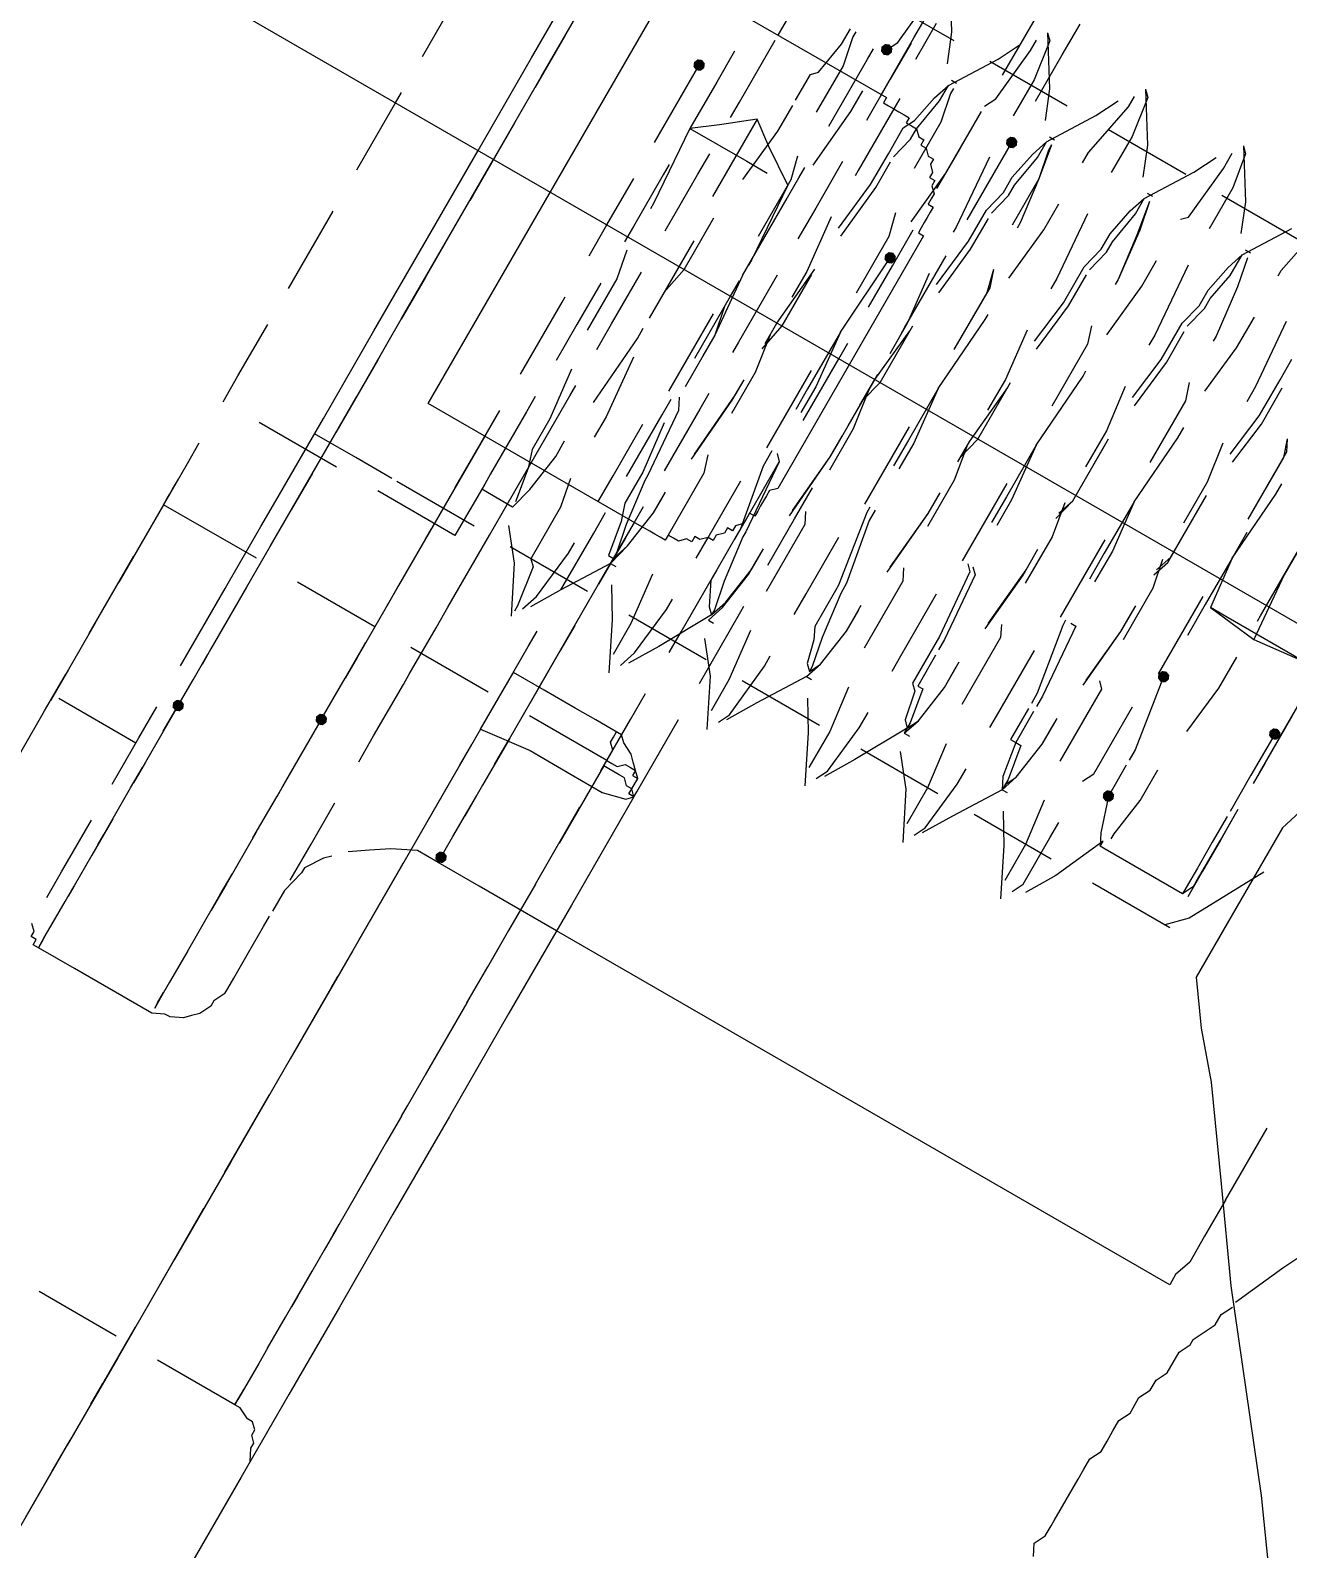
# Model space of a CAD drawing. Header units: millimetres. Extents: x 89051 to 218395, y -330386 to -125649.
# Drawn here: x 90712.77 to 90738.34, y -128657.71 to -128626.83 of the extents above; entities that cross this region are included whole.
import ezdxf

# ---------------------------------------------------------------- set-up
doc = ezdxf.new("R2010")
doc.units = ezdxf.units.MM
doc.header["$LTSCALE"] = 13
for name, pattern in [('1 实线', [0]), ('ACAD_ISO03W100', [1.18, 0.47, -0.71]), ('ACAD_ISO04W100', [30, 24, -3, 0, -3]), ('CENTER', [50.8, 31.75, -6.35, 6.35, -6.35])]:
    doc.linetypes.add(name, pattern=pattern)
doc.layers.get('0').update_dxf_attribs({"color": 1, "linetype": 'CENTER'})
doc.layers.add('C00-00-00', color=7, linetype='Continuous')
doc.layers.add('粗实线', color=4, linetype='Continuous')
doc.layers.add('C00-00-FF', color=5, linetype='Continuous', true_color=0x0000ff)
doc.layers.add('标注、文本', color=3, linetype='Continuous', lineweight=25)
doc.styles.get("Standard").update_dxf_attribs({"font": 'gbenor.shx', "bigfont": 'gbcbig.shx'})
doc.dimstyles.new('1-15', dxfattribs={"dimscale": 20, "dimtxt": 3.5, "dimasz": 2, "dimexe": 1.5, "dimexo": 0.5, "dimgap": 0.5, "dimtad": 1, "dimtoh": 1, "dimdec": 1, "dimdsep": 46, "dimtxsty": 'Standard', "dimcen": 2.5, "dimclrd": 3, "dimclre": 3, "dimclrt": 3, "dimadec": 0, "dimazin": 2, "dimtfac": 1, "dimtdec": 1, "dimtmove": 0, "dimatfit": 2, "dimfxl": 1, "dimarcsym": 0})

# ---------------------------------------------------------------- blocks, each defined once
blk = doc.blocks.new('225635')
at = {"layer": 'C00-00-00'}
h = blk.add_hatch(color=256, dxfattribs=at)
h.dxf.hatch_style = 2
h.paths.add_polyline_path([(72480.039, -125605.137), (72479.954, -125605.173), (72479.918, -125605.258), (72479.954, -125605.344), (72480.039, -125605.379), (72480.125, -125605.344), (72480.16, -125605.258), (72480.125, -125605.173)])
h = blk.add_hatch(color=256, dxfattribs=at)
h.dxf.hatch_style = 2
h.paths.add_polyline_path([(72483.186, -125605.5), (72483.1, -125605.536), (72483.065, -125605.621), (72483.1, -125605.707), (72483.186, -125605.742), (72483.271, -125605.707), (72483.307, -125605.621), (72483.271, -125605.536)])
h = blk.add_hatch(color=256, dxfattribs=at)
h.dxf.hatch_style = 2
h.paths.add_polyline_path([(72476.893, -125607.315), (72476.808, -125607.351), (72476.772, -125607.436), (72476.808, -125607.522), (72476.893, -125607.557), (72476.979, -125607.522), (72477.014, -125607.436), (72476.979, -125607.351)])
h = blk.add_hatch(color=256, dxfattribs=at)
h.dxf.hatch_style = 2
h.paths.add_polyline_path([(72482.218, -125608.767), (72482.132, -125608.803), (72482.097, -125608.888), (72482.132, -125608.974), (72482.218, -125609.009), (72482.303, -125608.974), (72482.338, -125608.888), (72482.303, -125608.803)])
h = blk.add_hatch(color=256, dxfattribs=at)
h.dxf.hatch_style = 2
h.paths.add_polyline_path([(72493.834, -125613.245), (72493.749, -125613.28), (72493.713, -125613.366), (72493.749, -125613.451), (72493.834, -125613.487), (72493.92, -125613.451), (72493.955, -125613.366), (72493.92, -125613.28)])
h = blk.add_hatch(color=256, dxfattribs=at)
h.dxf.hatch_style = 2
h.paths.add_polyline_path([(72491.293, -125613.366), (72491.208, -125613.401), (72491.172, -125613.487), (72491.208, -125613.572), (72491.293, -125613.608), (72491.379, -125613.572), (72491.414, -125613.487), (72491.379, -125613.401)])
h = blk.add_hatch(color=256, dxfattribs=at)
h.dxf.hatch_style = 2
h.paths.add_polyline_path([(72491.535, -125616.028), (72491.45, -125616.063), (72491.414, -125616.149), (72491.45, -125616.234), (72491.535, -125616.27), (72491.621, -125616.234), (72491.656, -125616.149), (72491.621, -125616.063)])
h = blk.add_hatch(color=256, dxfattribs=at)
h.dxf.hatch_style = 2
h.paths.add_polyline_path([(72476.893, -125622.683), (72476.808, -125622.719), (72476.772, -125622.804), (72476.808, -125622.89), (72476.893, -125622.925), (72476.979, -125622.89), (72477.014, -125622.804), (72476.979, -125622.719)])
h = blk.add_hatch(color=256, dxfattribs=at)
h.dxf.hatch_style = 2
h.paths.add_polyline_path([(72474.231, -125623.893), (72474.146, -125623.929), (72474.11, -125624.014), (72474.146, -125624.1), (72474.231, -125624.135), (72474.316, -125624.1), (72474.352, -125624.014), (72474.316, -125623.929)])
h = blk.add_hatch(color=256, dxfattribs=at)
h.dxf.hatch_style = 2
h.paths.add_polyline_path([(72480.402, -125623.893), (72480.317, -125623.929), (72480.281, -125624.014), (72480.317, -125624.1), (72480.402, -125624.135), (72480.488, -125624.1), (72480.523, -125624.014), (72480.488, -125623.929)])
at = {"layer": 'C00-00-00', "lineweight": 15}
for points in [[(72473.868, -125620.021), (72473.868, -125619.416), (72473.868, -125617.48), (72473.868, -125615.423), (72473.868, -125613.245), (72473.868, -125611.188), (72473.868, -125609.009), (72473.868, -125606.952), (72473.868, -125604.895), (72473.868, -125602.838), (72473.868, -125602.233)], [(72474.231, -125611.188), (72474.231, -125609.251), (72474.231, -125607.315), (72474.231, -125605.5), (72474.231, -125603.685), (72474.231, -125602.233)], [(72477.982, -125606.105), (72477.982, -125604.411), (72477.982, -125602.717), (72477.982, -125602.233)], [(72480.402, -125606.105), (72480.402, -125604.774), (72480.402, -125603.443), (72480.402, -125602.233)], [(72482.339, -125604.532), (72482.339, -125602.717)], [(72483.186, -125603.564), (72483.186, -125602.838)], [(72480.402, -125603.322), (72481.007, -125604.29)], [(72482.702, -125603.322), (72482.823, -125603.443)], [(72482.702, -125603.322), (72483.307, -125604.29)], [(72485.001, -125603.322), (72485.122, -125603.443)], [(72485.001, -125603.322), (72485.606, -125604.29)], [(72487.3, -125603.322), (72487.421, -125603.443)], [(72487.3, -125603.322), (72487.905, -125604.29)], [(72482.581, -125603.806), (72482.581, -125603.564)], [(72482.823, -125603.443), (72482.944, -125604.29)], [(72483.186, -125604.653), (72483.186, -125603.564)], [(72484.88, -125603.806), (72484.88, -125603.564)], [(72485.122, -125603.443), (72485.243, -125604.29)], [(72487.179, -125603.927), (72487.179, -125603.564)], [(72487.421, -125603.443), (72487.542, -125604.169)], [(72480.16, -125605.016), (72480.281, -125603.806)], [(72482.097, -125604.29), (72482.339, -125603.806)], [(72482.46, -125605.016), (72482.581, -125603.806)], [(72484.396, -125604.29), (72484.638, -125603.806)], [(72484.638, -125605.016), (72484.88, -125603.806)], [(72486.695, -125604.29), (72486.937, -125603.806)], [(72487.058, -125605.137), (72487.179, -125603.927)], [(72489.236, -125605.137), (72489.478, -125603.927)], [(72480.644, -125604.29), (72480.644, -125605.137)], [(72481.007, -125604.29), (72481.249, -125604.895)], [(72481.491, -125605.258), (72482.097, -125604.29)], [(72482.944, -125604.29), (72482.944, -125605.137)], [(72483.307, -125604.29), (72483.549, -125604.895)], [(72483.791, -125605.258), (72484.396, -125604.29)], [(72485.243, -125604.29), (72485.243, -125605.137)], [(72485.606, -125604.29), (72485.848, -125604.895)], [(72486.09, -125605.258), (72486.695, -125604.29)], [(72487.542, -125604.169), (72487.542, -125605.137)], [(72487.905, -125604.29), (72488.147, -125604.895)], [(72488.389, -125605.258), (72488.994, -125604.29)], [(72479.313, -125604.411), (72481.128, -125604.411)], [(72481.975, -125604.411), (72483.791, -125604.411)], [(72484.759, -125604.411), (72486.574, -125604.411)], [(72487.421, -125604.411), (72489.236, -125604.411)], [(72480.402, -125604.895), (72480.402, -125605.742)], [(72480.039, -125605.258), (72480.16, -125605.016)], [(72481.491, -125605.137), (72481.612, -125605.137)], [(72482.339, -125605.258), (72482.46, -125605.016)], [(72483.791, -125605.137), (72483.912, -125605.137)], [(72484.638, -125605.258), (72484.638, -125605.016)], [(72486.09, -125605.137), (72486.211, -125605.137)], [(72486.937, -125605.258), (72487.058, -125605.137)], [(72488.389, -125605.137), (72488.51, -125605.137)], [(72489.236, -125605.258), (72489.236, -125605.137)], [(72479.192, -125605.621), (72479.192, -125605.258)], [(72479.313, -125605.258), (72479.313, -125605.379)], [(72479.313, -125605.379), (72479.434, -125605.984)], [(72479.797, -125605.621), (72479.797, -125605.379)], [(72481.37, -125605.621), (72481.491, -125605.258)], [(72481.491, -125605.621), (72481.491, -125605.258)], [(72481.612, -125605.258), (72481.612, -125605.379)], [(72481.612, -125605.258), (72481.612, -125605.379)], [(72481.612, -125605.379), (72481.733, -125605.984)], [(72481.612, -125605.379), (72481.733, -125605.984)], [(72482.339, -125606.831), (72482.339, -125605.379)], [(72483.67, -125605.621), (72483.791, -125605.258)], [(72483.791, -125605.621), (72483.791, -125605.258)], [(72483.912, -125605.258), (72484.033, -125605.984)], [(72483.912, -125605.258), (72483.912, -125605.379)], [(72483.912, -125605.379), (72484.033, -125605.984)], [(72485.969, -125605.621), (72486.09, -125605.258)], [(72486.09, -125605.621), (72486.09, -125605.258)], [(72486.211, -125605.258), (72486.332, -125605.863)], [(72486.211, -125605.258), (72486.332, -125605.984)], [(72488.268, -125605.621), (72488.389, -125605.258)], [(72488.389, -125605.742), (72488.389, -125605.258)], [(72488.51, -125605.258), (72488.631, -125605.863)], [(72488.51, -125605.258), (72488.631, -125605.863)], [(72479.071, -125606.347), (72479.192, -125605.621)], [(72479.797, -125607.194), (72479.797, -125605.621)], [(72480.402, -125605.742), (72480.402, -125606.71)], [(72481.249, -125606.226), (72481.37, -125605.621)], [(72481.37, -125606.347), (72481.491, -125605.621)], [(72483.186, -125607.436), (72483.186, -125605.621)], [(72483.549, -125606.226), (72483.67, -125605.621)], [(72483.67, -125606.347), (72483.791, -125605.621)], [(72485.848, -125606.226), (72485.969, -125605.621)], [(72485.969, -125606.347), (72486.09, -125605.621)], [(72488.147, -125606.226), (72488.268, -125605.621)], [(72488.268, -125606.347), (72488.389, -125605.742)], [(72475.562, -125606.105), (72480.523, -125606.105)], [(72475.562, -125616.149), (72475.562, -125606.105)], [(72479.434, -125605.984), (72479.434, -125607.073)], [(72480.523, -125606.105), (72480.523, -125606.226), (72480.644, -125606.226), (72480.765, -125606.226), (72480.886, -125606.226), (72481.007, -125606.226), (72481.128, -125606.226), (72481.128, -125606.347), (72481.249, -125606.347), (72481.37, -125606.347), (72481.491, -125606.468), (72481.612, -125606.468), (72481.612, -125606.589), (72481.733, -125606.589), (72481.854, -125606.71), (72481.975, -125606.71), (72481.975, -125606.831), (72482.097, -125606.952), (72482.097, -125607.073), (72482.218, -125607.073), (72482.218, -125607.194), (72482.339, -125607.315), (72482.339, -125607.436), (72482.339, -125607.557), (72482.46, -125607.557), (72482.46, -125607.678), (72482.46, -125607.799), (72482.46, -125607.92), (72482.46, -125608.041), (72482.46, -125608.162), (72482.581, -125608.162)], [(72480.765, -125605.984), (72480.765, -125607.678)], [(72481.733, -125605.984), (72481.733, -125607.073)], [(72481.733, -125605.984), (72481.733, -125607.073)], [(72482.944, -125606.105), (72483.065, -125607.678)], [(72484.033, -125605.984), (72484.154, -125606.952)], [(72484.033, -125605.984), (72484.033, -125607.073)], [(72485.243, -125606.105), (72485.364, -125607.557)], [(72486.332, -125605.863), (72486.453, -125606.952)], [(72486.332, -125605.984), (72486.453, -125606.952)], [(72487.542, -125605.984), (72487.663, -125607.557)], [(72488.631, -125605.863), (72488.752, -125606.952)], [(72488.631, -125605.863), (72488.752, -125606.952)], [(72489.841, -125605.984), (72489.962, -125607.436)], [(72477.982, -125607.678), (72477.982, -125606.226)], [(72478.95, -125606.468), (72479.071, -125606.347)], [(72480.039, -125606.71), (72480.039, -125606.226)], [(72481.128, -125606.468), (72481.249, -125606.226)], [(72481.37, -125606.589), (72481.37, -125606.347)], [(72482.339, -125606.831), (72482.339, -125606.226)], [(72483.549, -125606.589), (72483.549, -125606.226)], [(72483.67, -125606.589), (72483.67, -125606.347)], [(72484.638, -125606.831), (72484.638, -125606.226)], [(72485.848, -125606.589), (72485.848, -125606.226)], [(72485.969, -125606.589), (72485.969, -125606.347)], [(72486.937, -125606.831), (72486.937, -125606.226)], [(72488.147, -125606.589), (72488.147, -125606.226)], [(72488.268, -125606.589), (72488.268, -125606.347)], [(72489.236, -125606.952), (72489.236, -125606.226)], [(72478.95, -125607.073), (72478.95, -125606.468)], [(72479.918, -125608.041), (72480.039, -125606.71)], [(72481.128, -125607.073), (72481.128, -125606.468)], [(72481.249, -125607.073), (72481.37, -125606.589)], [(72483.428, -125607.073), (72483.549, -125606.589)], [(72483.549, -125607.073), (72483.67, -125606.589)], [(72485.727, -125607.073), (72485.848, -125606.589)], [(72485.848, -125607.073), (72485.969, -125606.589)], [(72488.026, -125607.073), (72488.147, -125606.589)], [(72488.147, -125607.073), (72488.268, -125606.589)], [(72490.325, -125607.073), (72490.325, -125606.589)], [(72477.377, -125606.831), (72477.377, -125607.557)], [(72481.128, -125607.799), (72481.128, -125607.073)], [(72482.218, -125608.041), (72482.339, -125606.831)], [(72482.339, -125607.194), (72482.339, -125606.831)], [(72483.428, -125607.799), (72483.428, -125607.073)], [(72484.154, -125606.952), (72484.154, -125607.073)], [(72484.517, -125608.041), (72484.638, -125606.831)], [(72485.727, -125607.92), (72485.727, -125607.073)], [(72486.453, -125606.952), (72486.453, -125607.073)], [(72486.453, -125606.952), (72486.453, -125607.073)], [(72486.816, -125608.041), (72486.937, -125606.831)], [(72488.026, -125607.92), (72488.026, -125607.073)], [(72488.752, -125606.952), (72488.752, -125607.073)], [(72488.752, -125606.952), (72488.752, -125607.073)], [(72489.115, -125608.041), (72489.236, -125606.952)], [(72490.325, -125607.92), (72490.325, -125607.073)], [(72478.95, -125607.799), (72478.95, -125607.194)], [(72481.249, -125607.799), (72481.249, -125607.194)], [(72483.549, -125607.92), (72483.549, -125607.194)], [(72485.848, -125607.92), (72485.848, -125607.194)], [(72488.147, -125607.92), (72488.147, -125607.194)], [(72490.446, -125608.041), (72490.446, -125607.194)], [(72474.231, -125607.678), (72474.231, -125608.283)], [(72476.893, -125609.251), (72476.893, -125607.436)], [(72477.377, -125607.557), (72477.377, -125608.646)], [(72477.982, -125608.041), (72477.982, -125607.678)], [(72480.402, -125607.678), (72480.402, -125608.767)], [(72480.765, -125607.678), (72480.765, -125607.799)], [(72483.065, -125607.678), (72483.065, -125607.799)], [(72485.364, -125607.557), (72485.364, -125607.799)], [(72487.663, -125607.557), (72487.663, -125607.799)], [(72489.962, -125607.436), (72489.962, -125607.799)], [(72494.923, -125607.436), (72495.165, -125608.283), (72495.528, -125609.251), (72495.891, -125610.219), (72496.133, -125610.703), (72496.254, -125610.945), (72496.254, -125611.188), (72496.254, -125611.43), (72495.891, -125612.156), (72495.528, -125613.003), (72494.923, -125614.939)], [(72478.466, -125607.799), (72477.861, -125608.283)], [(72478.466, -125607.799), (72478.466, -125609.614)], [(72478.95, -125608.162), (72478.466, -125607.799)], [(72478.829, -125609.009), (72478.95, -125607.799)], [(72481.007, -125608.888), (72481.128, -125607.799)], [(72481.128, -125609.009), (72481.249, -125607.799)], [(72483.307, -125608.888), (72483.428, -125607.799)], [(72483.428, -125609.009), (72483.549, -125607.92)], [(72485.606, -125608.888), (72485.727, -125607.92)], [(72485.727, -125609.009), (72485.848, -125607.92)], [(72487.905, -125608.888), (72488.026, -125607.92)], [(72488.026, -125609.009), (72488.147, -125607.92)], [(72490.204, -125608.888), (72490.325, -125607.92)], [(72474.231, -125608.283), (72474.231, -125609.493)], [(72477.861, -125608.283), (72477.377, -125608.646)], [(72479.676, -125608.646), (72478.95, -125608.162)], [(72479.555, -125608.041), (72479.676, -125608.525)], [(72479.797, -125608.404), (72479.797, -125608.162)], [(72481.854, -125608.041), (72481.975, -125608.525)], [(72481.854, -125608.041), (72481.975, -125608.525)], [(72482.339, -125609.009), (72482.339, -125608.162)], [(72482.581, -125608.162), (72482.581, -125614.092)], [(72483.186, -125609.977), (72483.186, -125608.283)], [(72484.154, -125608.041), (72484.275, -125608.404)], [(72484.154, -125608.041), (72484.275, -125608.525)], [(72486.453, -125608.041), (72486.574, -125608.404)], [(72486.453, -125608.041), (72486.574, -125608.404)], [(72488.752, -125608.041), (72488.873, -125608.404)], [(72488.752, -125608.041), (72488.873, -125608.404)], [(72490.325, -125609.009), (72490.446, -125608.041)], [(72491.051, -125608.041), (72491.172, -125608.283)], [(72491.051, -125608.041), (72491.172, -125608.404)], [(72491.172, -125608.283), (72491.172, -125609.856)], [(72479.676, -125608.525), (72479.676, -125609.856)], [(72479.797, -125609.977), (72479.797, -125608.404)], [(72481.975, -125608.525), (72481.975, -125609.856)], [(72481.975, -125608.525), (72481.975, -125609.856)], [(72484.275, -125608.404), (72484.275, -125609.856)], [(72484.275, -125608.525), (72484.275, -125609.856)], [(72486.574, -125608.404), (72486.574, -125609.856)], [(72486.574, -125608.404), (72486.574, -125609.856)], [(72488.873, -125608.404), (72488.873, -125609.856)], [(72488.873, -125608.404), (72488.873, -125609.856)], [(72491.172, -125608.404), (72491.172, -125609.856)], [(72477.377, -125608.646), (72477.498, -125610.34)], [(72477.377, -125608.646), (72478.708, -125608.646)], [(72477.982, -125609.372), (72477.982, -125608.888)], [(72478.708, -125608.646), (72479.192, -125608.646)], [(72479.676, -125608.646), (72479.797, -125610.34)], [(72479.797, -125610.703), (72479.797, -125608.888)], [(72480.402, -125608.767), (72480.402, -125609.493)], [(72480.765, -125608.767), (72480.886, -125609.977)], [(72482.097, -125610.703), (72482.218, -125608.888)], [(72483.065, -125608.767), (72483.186, -125609.856)], [(72484.517, -125609.009), (72484.517, -125608.888)], [(72485.364, -125608.767), (72485.485, -125609.856)], [(72486.816, -125609.009), (72486.816, -125608.888)], [(72487.663, -125608.767), (72487.784, -125609.735)], [(72489.115, -125609.13), (72489.115, -125608.888)], [(72489.962, -125608.767), (72490.083, -125609.614)], [(72491.414, -125609.13), (72491.414, -125608.888)], [(72471.932, -125610.098), (72471.932, -125609.009)], [(72482.339, -125609.977), (72482.339, -125609.009)], [(72484.396, -125610.703), (72484.517, -125609.009)], [(72486.695, -125610.703), (72486.816, -125609.009)], [(72488.994, -125610.703), (72489.115, -125609.13)], [(72491.293, -125610.703), (72491.414, -125609.13)], [(72477.377, -125609.493), (72477.377, -125609.735)], [(72477.982, -125610.703), (72477.982, -125609.372)], [(72477.377, -125609.735), (72477.377, -125610.945)], [(72480.886, -125611.188), (72481.007, -125609.856)], [(72483.186, -125609.856), (72483.186, -125610.582)], [(72483.307, -125611.188), (72483.307, -125609.856)], [(72485.485, -125609.856), (72485.485, -125610.582)], [(72485.606, -125611.188), (72485.606, -125609.856)], [(72487.784, -125609.735), (72487.784, -125610.582)], [(72487.905, -125611.309), (72487.905, -125609.856)], [(72490.083, -125609.614), (72490.083, -125610.582)], [(72490.204, -125611.309), (72490.204, -125609.856)], [(72492.382, -125609.614), (72492.382, -125610.461)], [(72492.382, -125611.43), (72492.382, -125609.735)], [(72476.893, -125611.188), (72476.893, -125610.098)], [(72478.708, -125611.188), (72478.708, -125609.977)], [(72480.886, -125609.977), (72480.886, -125610.582)], [(72481.007, -125611.188), (72481.007, -125609.977)], [(72483.186, -125611.188), (72483.307, -125609.977)], [(72483.186, -125610.098), (72483.186, -125609.977)], [(72485.485, -125611.309), (72485.606, -125609.977)], [(72487.905, -125611.309), (72487.905, -125609.977)], [(72490.204, -125611.43), (72490.204, -125609.977)], [(72491.293, -125610.098), (72491.293, -125610.703)], [(72474.231, -125610.34), (72474.231, -125612.035)], [(72477.498, -125610.34), (72477.498, -125610.461)], [(72479.797, -125610.34), (72479.797, -125610.461)], [(72480.402, -125610.34), (72480.402, -125611.914)], [(72492.382, -125610.461), (72492.503, -125611.914)], [(72478.587, -125610.582), (72478.587, -125612.398)], [(72479.797, -125610.703), (72479.918, -125612.035)], [(72482.097, -125610.703), (72482.218, -125611.914)], [(72482.097, -125610.703), (72482.097, -125612.035)], [(72484.396, -125610.703), (72484.517, -125611.914)], [(72484.396, -125610.703), (72484.396, -125611.914)], [(72486.695, -125610.703), (72486.816, -125611.914)], [(72486.695, -125610.703), (72486.695, -125611.914)], [(72488.994, -125610.703), (72489.115, -125611.793)], [(72488.994, -125610.703), (72488.994, -125611.914)], [(72491.293, -125610.703), (72491.414, -125611.793)], [(72491.293, -125610.703), (72491.293, -125611.793)], [(72471.932, -125611.188), (72471.932, -125610.945)], [(72477.377, -125610.945), (72477.377, -125611.309)], [(72479.797, -125611.188), (72479.797, -125610.824)], [(72482.339, -125611.188), (72482.339, -125610.824)], [(72483.186, -125612.277), (72483.186, -125611.066)], [(72471.932, -125612.761), (72471.932, -125611.188)], [(72474.231, -125620.021), (72474.231, -125618.569), (72474.231, -125616.754), (72474.231, -125614.939), (72474.231, -125613.003), (72474.231, -125611.188)], [(72476.893, -125611.914), (72476.893, -125611.188)], [(72478.587, -125611.793), (72478.708, -125611.188)], [(72479.797, -125612.64), (72479.797, -125611.188)], [(72480.886, -125611.793), (72481.007, -125611.188)], [(72480.886, -125611.672), (72480.886, -125611.188)], [(72482.339, -125612.64), (72482.339, -125611.188)], [(72483.186, -125611.793), (72483.186, -125611.188)], [(72483.186, -125611.672), (72483.307, -125611.188)], [(72485.485, -125611.672), (72485.606, -125611.188)], [(72485.485, -125611.793), (72485.485, -125611.309)], [(72487.784, -125611.793), (72487.905, -125611.309)], [(72487.784, -125611.672), (72487.905, -125611.309)], [(72490.083, -125611.672), (72490.204, -125611.309)], [(72477.498, -125611.43), (72477.619, -125612.035)], [(72477.982, -125612.882), (72477.982, -125611.672)], [(72479.676, -125613.487), (72479.676, -125611.672)], [(72479.797, -125611.43), (72479.918, -125612.035)], [(72480.886, -125611.43), (72481.007, -125612.277)], [(72481.975, -125613.487), (72481.975, -125611.672)], [(72483.186, -125611.43), (72483.307, -125612.277)], [(72484.275, -125613.487), (72484.275, -125611.672)], [(72485.485, -125611.43), (72485.606, -125612.156)], [(72486.574, -125613.487), (72486.574, -125611.672)], [(72487.784, -125611.43), (72487.905, -125612.156)], [(72488.873, -125613.487), (72488.873, -125611.672)], [(72490.083, -125611.793), (72490.204, -125611.43)], [(72490.083, -125611.43), (72490.204, -125612.035)], [(72491.172, -125613.487), (72491.172, -125611.672)], [(72492.382, -125611.551), (72492.382, -125611.43)], [(72480.402, -125611.914), (72480.402, -125612.156)], [(72482.218, -125611.914), (72482.218, -125612.519)], [(72484.396, -125611.914), (72484.396, -125612.519)], [(72484.517, -125611.914), (72484.517, -125612.519)], [(72486.695, -125611.914), (72486.695, -125612.519)], [(72486.816, -125611.914), (72486.816, -125612.519)], [(72488.994, -125611.914), (72488.994, -125612.519)], [(72489.115, -125611.793), (72489.115, -125612.519)], [(72491.293, -125611.793), (72491.293, -125612.519)], [(72491.414, -125611.793), (72492.503, -125611.914)], [(72491.777, -125611.793), (72491.414, -125611.793)], [(72493.592, -125611.793), (72491.777, -125611.793)], [(72492.503, -125611.914), (72493.592, -125611.793)], [(72474.231, -125612.035), (72474.231, -125612.156)], [(72477.377, -125612.277), (72477.377, -125613.245)], [(72477.619, -125612.035), (72477.619, -125613.245)], [(72479.918, -125612.035), (72479.918, -125612.519)], [(72479.918, -125612.035), (72479.918, -125613.245)], [(72481.007, -125612.277), (72481.007, -125613.245)], [(72482.097, -125612.035), (72482.097, -125612.519)], [(72483.186, -125612.882), (72483.186, -125612.277)], [(72483.307, -125612.277), (72483.307, -125613.245)], [(72485.606, -125612.156), (72485.606, -125613.245)], [(72487.905, -125612.156), (72487.905, -125613.245)], [(72490.204, -125612.035), (72490.204, -125613.245)], [(72478.587, -125612.882), (72478.587, -125612.64)], [(72480.886, -125612.882), (72480.886, -125612.519)], [(72480.886, -125613.003), (72480.886, -125612.64)], [(72483.186, -125613.003), (72483.186, -125612.519)], [(72483.186, -125613.003), (72483.186, -125612.64)], [(72485.485, -125613.003), (72485.485, -125612.519)], [(72485.485, -125613.003), (72485.485, -125612.64)], [(72487.784, -125613.003), (72487.784, -125612.519)], [(72487.784, -125613.124), (72487.784, -125612.64)], [(72490.083, -125613.124), (72490.083, -125612.519)], [(72490.083, -125613.124), (72490.083, -125612.64)], [(72492.382, -125613.124), (72492.382, -125612.398)], [(72493.955, -125613.366), (72493.955, -125612.398)], [(72476.893, -125613.003), (72476.893, -125612.882)], [(72477.982, -125613.487), (72477.982, -125612.882)], [(72478.466, -125614.455), (72478.587, -125612.882)], [(72480.765, -125614.334), (72480.886, -125612.882)], [(72493.955, -125612.882), (72493.955, -125613.971)], [(72474.231, -125613.124), (72474.231, -125613.971)], [(72476.893, -125614.697), (72476.893, -125613.003)], [(72477.377, -125613.245), (72477.377, -125614.092)], [(72478.708, -125613.245), (72478.829, -125614.576)], [(72480.402, -125613.124), (72480.402, -125613.487)], [(72480.765, -125614.455), (72480.886, -125613.003)], [(72483.065, -125614.455), (72483.186, -125613.003)], [(72483.065, -125614.334), (72483.186, -125613.003)], [(72485.364, -125614.455), (72485.485, -125613.003)], [(72485.364, -125614.334), (72485.485, -125613.003)], [(72487.663, -125614.334), (72487.784, -125613.003)], [(72487.663, -125614.455), (72487.784, -125613.124)], [(72489.962, -125614.455), (72490.083, -125613.124)], [(72489.962, -125614.334), (72490.083, -125613.124)], [(72492.261, -125614.213), (72492.382, -125613.124)], [(72479.918, -125613.487), (72480.039, -125613.729)], [(72480.402, -125613.487), (72480.402, -125614.939)], [(72482.097, -125613.487), (72482.097, -125613.85)], [(72482.218, -125613.487), (72482.339, -125613.608)], [(72484.396, -125613.487), (72484.396, -125613.608)], [(72484.517, -125613.487), (72484.517, -125613.729)], [(72486.695, -125613.487), (72486.816, -125613.608)], [(72486.816, -125613.487), (72486.937, -125613.608)], [(72488.994, -125613.487), (72488.994, -125613.608)], [(72489.115, -125613.487), (72489.236, -125613.487)], [(72489.236, -125613.487), (72489.357, -125615.06)], [(72491.293, -125613.487), (72491.535, -125615.06)], [(72493.834, -125613.366), (72493.834, -125614.334)], [(72493.955, -125614.213), (72493.955, -125613.366)], [(72471.932, -125615.544), (72471.932, -125613.729)], [(72479.797, -125613.971), (72479.797, -125613.608)], [(72480.039, -125613.729), (72480.16, -125615.181)], [(72482.097, -125613.85), (72482.339, -125615.181)], [(72482.339, -125613.608), (72482.46, -125615.181)], [(72482.339, -125615.423), (72482.339, -125613.608)], [(72483.186, -125614.455), (72483.186, -125613.729)], [(72484.396, -125613.608), (72484.638, -125615.181)], [(72484.517, -125613.729), (72484.759, -125615.06)], [(72486.816, -125613.608), (72486.937, -125615.06)], [(72486.937, -125613.608), (72487.058, -125615.06)], [(72488.994, -125613.608), (72489.236, -125615.06)], [(72474.231, -125613.971), (72474.231, -125614.939)], [(72477.74, -125614.092), (72477.861, -125615.181)], [(72479.797, -125615.423), (72479.797, -125613.971)], [(72479.918, -125614.092), (72480.039, -125615.181)], [(72482.581, -125614.092), (72482.46, -125614.213), (72482.46, -125614.334), (72482.46, -125614.455), (72482.46, -125614.576), (72482.46, -125614.697), (72482.46, -125614.818), (72482.339, -125614.818), (72482.339, -125614.939), (72482.339, -125615.06), (72482.218, -125615.181), (72482.218, -125615.302), (72482.097, -125615.302), (72482.097, -125615.423), (72481.975, -125615.544), (72481.975, -125615.665), (72481.854, -125615.665), (72481.733, -125615.786), (72481.612, -125615.786), (72481.612, -125615.907), (72481.491, -125615.907), (72481.37, -125616.028), (72481.249, -125616.028), (72481.128, -125616.028), (72481.128, -125616.149), (72481.007, -125616.149), (72480.886, -125616.149), (72480.765, -125616.149), (72480.644, -125616.149), (72480.523, -125616.149)], [(72493.955, -125613.971), (72493.955, -125614.455)], [(72477.982, -125614.576), (72477.982, -125614.334)], [(72479.555, -125615.544), (72479.555, -125614.334)], [(72481.007, -125614.213), (72481.128, -125614.576)], [(72481.854, -125615.665), (72481.854, -125614.334)], [(72483.186, -125615.544), (72483.186, -125614.455)], [(72483.307, -125614.213), (72483.428, -125614.455)], [(72483.428, -125614.455), (72483.428, -125616.028)], [(72484.154, -125615.665), (72484.154, -125614.334)], [(72485.606, -125614.213), (72485.727, -125614.455)], [(72485.727, -125614.455), (72485.727, -125616.028)], [(72486.453, -125615.786), (72486.453, -125614.334)], [(72487.905, -125614.213), (72488.026, -125614.455)], [(72488.026, -125614.455), (72488.026, -125616.028)], [(72488.752, -125615.786), (72488.752, -125614.334)], [(72490.204, -125614.213), (72490.325, -125614.334)], [(72490.325, -125614.334), (72490.325, -125616.028)], [(72491.051, -125615.907), (72491.051, -125614.334)], [(72493.834, -125614.334), (72493.834, -125615.181)], [(72477.982, -125616.149), (72477.982, -125614.576)], [(72478.829, -125614.576), (72478.829, -125615.06)], [(72481.128, -125614.576), (72481.128, -125616.028)], [(72477.377, -125614.939), (72477.377, -125615.302)], [(72484.759, -125615.06), (72484.759, -125615.302)], [(72486.937, -125615.06), (72486.937, -125615.302)], [(72487.058, -125615.06), (72487.058, -125615.302)], [(72489.236, -125615.06), (72489.236, -125615.302)], [(72489.357, -125615.06), (72489.357, -125615.302)], [(72491.535, -125615.06), (72491.535, -125615.302)], [(72493.955, -125615.786), (72493.955, -125615.06)], [(72494.923, -125614.939), (72494.923, -125616.633), (72494.923, -125618.448)], [(72477.377, -125615.302), (72477.377, -125616.27)], [(72477.861, -125615.181), (72477.861, -125615.907)], [(72480.039, -125615.181), (72480.039, -125615.907)], [(72480.16, -125615.181), (72480.16, -125615.302)], [(72480.16, -125615.302), (72480.281, -125616.27)], [(72480.644, -125615.786), (72480.644, -125615.302)], [(72482.339, -125615.181), (72482.339, -125615.302)], [(72482.339, -125615.302), (72482.339, -125616.149)], [(72482.46, -125615.181), (72482.46, -125615.302)], [(72482.46, -125615.302), (72482.581, -125616.27)], [(72482.944, -125615.786), (72482.944, -125615.302)], [(72484.638, -125615.181), (72484.638, -125615.302)], [(72484.638, -125615.302), (72484.638, -125616.149)], [(72484.759, -125615.302), (72484.88, -125616.27)], [(72485.243, -125615.907), (72485.243, -125615.302)], [(72486.937, -125615.302), (72486.937, -125616.149)], [(72487.542, -125615.907), (72487.542, -125615.302)], [(72489.841, -125615.907), (72489.841, -125615.302)], [(72492.14, -125615.907), (72492.14, -125615.181)], [(72493.834, -125615.302), (72493.834, -125615.907)], [(72493.955, -125615.302), (72493.955, -125615.786)], [(72476.893, -125616.754), (72476.893, -125615.544)], [(72478.345, -125615.786), (72478.345, -125615.423)], [(72479.555, -125616.149), (72479.555, -125615.544)], [(72480.644, -125615.786), (72480.644, -125615.423)], [(72481.854, -125616.149), (72481.854, -125615.665)], [(72482.944, -125615.907), (72482.944, -125615.423)], [(72484.154, -125616.149), (72484.154, -125615.665)], [(72485.243, -125615.907), (72485.243, -125615.423)], [(72487.058, -125615.423), (72487.058, -125616.149)], [(72487.542, -125615.907), (72487.542, -125615.423)], [(72489.236, -125615.423), (72489.236, -125616.149)], [(72489.357, -125615.423), (72489.357, -125616.149)], [(72489.841, -125615.907), (72489.841, -125615.423)], [(72491.535, -125615.423), (72491.535, -125616.149)], [(72474.231, -125615.786), (72474.231, -125615.907)], [(72474.231, -125615.907), (72474.231, -125617.601)], [(72477.861, -125615.907), (72477.982, -125616.27)], [(72478.224, -125616.633), (72478.345, -125615.786)], [(72478.829, -125616.028), (72478.95, -125616.633)], [(72480.039, -125615.907), (72480.16, -125616.27)], [(72480.402, -125615.786), (72480.402, -125616.512)], [(72480.523, -125616.633), (72480.644, -125615.786)], [(72480.523, -125616.633), (72480.644, -125615.786)], [(72482.823, -125616.633), (72482.944, -125615.786)], [(72482.823, -125616.754), (72482.944, -125615.907)], [(72485.122, -125616.754), (72485.243, -125615.907)], [(72485.122, -125616.754), (72485.243, -125615.907)], [(72486.453, -125616.149), (72486.453, -125615.786)], [(72487.421, -125616.754), (72487.542, -125615.907)], [(72487.421, -125616.754), (72487.542, -125615.907)], [(72488.752, -125616.149), (72488.752, -125615.786)], [(72489.72, -125616.754), (72489.841, -125615.907)], [(72489.72, -125616.754), (72489.841, -125615.907)], [(72490.93, -125616.149), (72491.051, -125615.907)], [(72492.019, -125616.754), (72492.14, -125615.907)], [(72493.834, -125615.907), (72493.834, -125616.028)], [(72493.834, -125616.028), (72493.834, -125616.512)], [(72493.955, -125616.391), (72493.955, -125615.786)], [(72493.955, -125615.786), (72493.955, -125616.512)], [(72495.044, -125615.907), (72494.197, -125617.48)], [(72480.523, -125616.149), (72475.562, -125616.149)], [(72476.893, -125616.149), (72476.893, -125617.964), (72476.893, -125619.658), (72476.893, -125620.021)], [(72477.377, -125616.27), (72477.377, -125616.754)], [(72477.982, -125620.021), (72477.982, -125619.537), (72477.982, -125617.843), (72477.982, -125616.149)], [(72477.982, -125616.27), (72478.103, -125616.996)], [(72479.797, -125616.754), (72479.797, -125616.27)], [(72480.16, -125616.27), (72480.281, -125616.996)], [(72480.281, -125616.27), (72480.402, -125616.875)], [(72480.402, -125620.021), (72480.402, -125618.932), (72480.402, -125617.601), (72480.402, -125616.149)], [(72482.339, -125616.149), (72482.339, -125616.391)], [(72482.339, -125617.601), (72482.339, -125616.27)], [(72482.581, -125616.27), (72482.702, -125616.875)], [(72484.638, -125616.149), (72484.759, -125616.391)], [(72484.88, -125616.27), (72485.001, -125616.875)], [(72486.937, -125616.149), (72487.058, -125616.27)], [(72487.058, -125616.149), (72487.179, -125616.149)], [(72487.058, -125616.27), (72487.179, -125616.875)], [(72487.179, -125616.149), (72487.3, -125616.875)], [(72489.236, -125616.149), (72489.357, -125616.149)], [(72489.357, -125616.149), (72489.478, -125616.149)], [(72489.357, -125616.149), (72489.478, -125616.875)], [(72489.478, -125616.149), (72489.599, -125616.875)], [(72491.535, -125616.149), (72491.777, -125616.875)], [(72471.932, -125617.601), (72471.932, -125616.391)], [(72478.103, -125617.117), (72478.224, -125616.633)], [(72478.95, -125616.633), (72478.95, -125617.843)], [(72480.402, -125616.512), (72480.402, -125617.601)], [(72480.402, -125617.117), (72480.523, -125616.633)], [(72480.402, -125616.996), (72480.523, -125616.633)], [(72482.339, -125616.391), (72482.581, -125616.875)], [(72482.702, -125616.996), (72482.823, -125616.633)], [(72483.186, -125616.633), (72483.186, -125616.512)], [(72483.186, -125618.327), (72483.186, -125616.633)], [(72484.759, -125616.391), (72484.88, -125616.875)], [(72493.834, -125616.512), (72493.834, -125616.875)], [(72493.955, -125616.754), (72493.955, -125616.391)], [(72493.955, -125616.512), (72493.955, -125617.117)], [(72476.893, -125617.359), (72476.893, -125616.754)], [(72477.377, -125616.754), (72477.377, -125616.996)], [(72479.797, -125618.085), (72479.797, -125616.754)], [(72480.402, -125616.875), (72480.402, -125616.996)], [(72481.249, -125616.875), (72481.37, -125617.964)], [(72482.581, -125616.875), (72482.702, -125616.996)], [(72482.702, -125617.117), (72482.823, -125616.754)], [(72482.702, -125616.875), (72482.702, -125616.996)], [(72483.549, -125616.875), (72483.67, -125617.964)], [(72484.88, -125616.875), (72485.001, -125616.996)], [(72485.001, -125617.117), (72485.122, -125616.754)], [(72485.001, -125616.996), (72485.122, -125616.754)], [(72485.001, -125616.875), (72485.001, -125616.996)], [(72485.848, -125616.875), (72485.969, -125617.843)], [(72487.179, -125616.875), (72487.3, -125616.996)], [(72487.3, -125617.117), (72487.421, -125616.754)], [(72487.3, -125616.996), (72487.421, -125616.754)], [(72487.3, -125616.875), (72487.3, -125617.117)], [(72488.147, -125616.875), (72488.268, -125617.843)], [(72489.478, -125616.875), (72489.599, -125617.117)], [(72489.599, -125617.117), (72489.72, -125616.754)], [(72489.599, -125616.996), (72489.72, -125616.754)], [(72489.599, -125616.875), (72489.599, -125617.117)], [(72490.446, -125616.875), (72490.567, -125617.843)], [(72491.777, -125616.875), (72491.898, -125617.117)], [(72492.019, -125616.875), (72492.019, -125616.754)], [(72493.834, -125616.875), (72493.834, -125617.117)], [(72493.955, -125616.875), (72493.834, -125617.117)], [(72493.955, -125616.875), (72493.955, -125616.754)], [(72477.377, -125616.996), (72477.377, -125617.601)], [(72478.103, -125617.117), (72477.377, -125617.117)], [(72479.555, -125617.359), (72479.555, -125617.117)], [(72480.402, -125617.117), (72479.797, -125618.085)], [(72480.281, -125616.996), (72480.402, -125616.996)], [(72480.402, -125617.117), (72480.523, -125617.117)], [(72481.854, -125617.359), (72481.854, -125617.117)], [(72482.702, -125616.996), (72482.097, -125618.085)], [(72482.702, -125617.117), (72482.823, -125617.117)], [(72484.154, -125617.359), (72484.154, -125617.117)], [(72485.001, -125617.117), (72484.396, -125618.085)], [(72485.001, -125617.117), (72485.122, -125617.117)], [(72486.453, -125617.48), (72486.453, -125617.117)], [(72487.3, -125616.996), (72486.695, -125618.085)], [(72487.3, -125617.117), (72487.421, -125617.117)], [(72488.752, -125617.48), (72488.752, -125617.117)], [(72489.599, -125617.117), (72488.994, -125618.085)], [(72489.599, -125617.117), (72489.72, -125617.117)], [(72490.93, -125617.48), (72490.93, -125617.117)], [(72491.898, -125616.996), (72491.414, -125618.085)], [(72491.898, -125617.117), (72491.898, -125616.996)], [(72492.019, -125617.117), (72491.898, -125617.117)], [(72493.834, -125617.117), (72492.019, -125617.117)], [(72478.708, -125618.085), (72478.224, -125617.48)], [(72479.434, -125618.448), (72479.555, -125617.359)], [(72481.007, -125618.085), (72480.644, -125617.48)], [(72481.733, -125618.448), (72481.854, -125617.359)], [(72483.307, -125618.085), (72482.823, -125617.48)], [(72484.033, -125618.569), (72484.154, -125617.359)], [(72485.606, -125618.085), (72485.243, -125617.48)], [(72486.332, -125618.569), (72486.453, -125617.48)], [(72487.905, -125618.085), (72487.421, -125617.48)], [(72488.631, -125618.569), (72488.752, -125617.48)], [(72490.204, -125618.085), (72489.841, -125617.48)], [(72490.93, -125618.569), (72490.93, -125617.48)], [(72494.197, -125617.48), (72493.834, -125617.843)], [(72471.932, -125618.206), (72471.932, -125617.601)], [(72474.836, -125617.843), (72473.868, -125617.843)], [(72475.683, -125617.843), (72474.836, -125617.843)], [(72477.619, -125617.843), (72475.804, -125617.843)], [(72477.377, -125617.601), (72477.377, -125617.964)], [(72480.281, -125617.843), (72478.466, -125617.843)], [(72478.95, -125617.843), (72479.071, -125617.964)], [(72483.065, -125617.843), (72481.249, -125617.843)], [(72482.339, -125618.085), (72482.339, -125617.601)], [(72485.727, -125617.843), (72483.912, -125617.843)], [(72485.969, -125617.843), (72485.969, -125618.69)], [(72488.51, -125617.843), (72486.695, -125617.843)], [(72488.268, -125617.843), (72488.268, -125618.69)], [(72491.172, -125617.843), (72489.357, -125617.843)], [(72490.567, -125617.843), (72490.567, -125618.69)], [(72493.955, -125617.843), (72492.14, -125617.843)], [(72477.377, -125617.964), (72477.377, -125618.206)], [(72479.192, -125619.053), (72478.708, -125618.085)], [(72479.071, -125617.964), (72479.192, -125618.811)], [(72479.797, -125618.085), (72479.434, -125618.69)], [(72481.491, -125619.053), (72481.007, -125618.085)], [(72481.37, -125617.964), (72481.37, -125618.69)], [(72482.097, -125618.085), (72481.733, -125618.69)], [(72483.791, -125619.053), (72483.307, -125618.085)], [(72483.67, -125617.964), (72483.67, -125618.69)], [(72484.396, -125618.085), (72484.033, -125618.69)], [(72486.09, -125619.053), (72485.606, -125618.085)], [(72486.695, -125618.085), (72486.332, -125618.69)], [(72488.389, -125619.053), (72487.905, -125618.085)], [(72488.994, -125618.085), (72488.631, -125618.69)], [(72490.688, -125619.053), (72490.204, -125618.085)], [(72491.414, -125618.085), (72491.051, -125618.69)], [(72474.594, -125618.206), (72472.779, -125618.206)], [(72477.377, -125618.206), (72475.562, -125618.206)], [(72476.893, -125618.569), (72476.893, -125618.327)], [(72479.313, -125618.811), (72479.434, -125618.448)], [(72481.612, -125618.811), (72481.733, -125618.448)], [(72494.923, -125618.448), (72495.528, -125619.295), (72496.254, -125620.142), (72497.464, -125621.836), (72498.675, -125623.53), (72501.337, -125626.918), (72502.91, -125629.097)], [(72474.231, -125618.569), (72474.231, -125619.416)], [(72476.893, -125620.142), (72476.893, -125618.569)], [(72479.192, -125618.811), (72479.192, -125618.932)], [(72480.402, -125618.569), (72480.402, -125619.174)], [(72483.912, -125618.811), (72484.033, -125618.569)], [(72486.211, -125618.811), (72486.332, -125618.569)], [(72488.51, -125618.811), (72488.631, -125618.569)], [(72490.809, -125618.811), (72490.93, -125618.569)], [(72479.797, -125619.416), (72479.797, -125619.053)], [(72482.339, -125619.658), (72482.339, -125619.053)], [(72471.932, -125619.658), (72471.932, -125619.174)], [(72474.231, -125619.416), (72474.231, -125620.384)], [(72479.797, -125620.868), (72479.797, -125619.416)], [(72480.402, -125619.174), (72480.402, -125620.384)], [(72483.186, -125620.868), (72483.186, -125619.174)], [(72471.932, -125620.989), (72471.932, -125619.658)], [(72482.339, -125620.868), (72482.339, -125619.658)], [(72471.932, -125620.142), (72471.932, -125620.021)], [(72473.868, -125621.352), (72473.868, -125620.021)], [(72474.231, -125620.263), (72474.231, -125620.021)], [(72476.893, -125620.021), (72476.893, -125621.352)], [(72477.982, -125621.11), (72477.982, -125620.021)], [(72482.097, -125620.021), (72481.733, -125620.021), (72481.249, -125620.021), (72480.523, -125620.021), (72479.797, -125620.021)], [(72479.797, -125621.352), (72479.797, -125621.11), (72479.797, -125620.868), (72479.797, -125620.626), (72479.797, -125620.384), (72479.797, -125620.263), (72479.797, -125620.142), (72479.797, -125620.021)], [(72480.402, -125620.142), (72480.402, -125620.021)], [(72482.218, -125620.021), (72482.097, -125620.021)], [(72483.186, -125620.989), (72483.065, -125620.868), (72483.065, -125620.626), (72482.944, -125620.505), (72482.823, -125620.384), (72482.702, -125620.263), (72482.46, -125620.142), (72482.339, -125620.021), (72482.097, -125620.021)], [(72482.218, -125620.142), (72482.218, -125620.021)], [(72471.932, -125620.263), (72471.932, -125620.142)], [(72471.932, -125620.384), (72471.932, -125620.263)], [(72474.231, -125621.836), (72474.231, -125620.263)], [(72480.402, -125621.231), (72480.402, -125620.142)], [(72482.218, -125620.263), (72482.218, -125620.142)], [(72482.339, -125620.384), (72482.218, -125620.263)], [(72471.932, -125620.505), (72471.932, -125620.384)], [(72471.932, -125620.626), (72471.932, -125620.505)], [(72472.295, -125620.626), (72471.932, -125620.626)], [(72471.932, -125620.626), (72471.932, -125622.441)], [(72474.11, -125620.626), (72472.295, -125620.626)], [(72476.893, -125620.626), (72475.078, -125620.626)], [(72479.555, -125620.626), (72477.74, -125620.626)], [(72482.339, -125620.626), (72480.523, -125620.626)], [(72482.339, -125620.505), (72482.339, -125620.384)], [(72482.339, -125620.626), (72482.339, -125620.505)], [(72482.339, -125620.626), (72482.46, -125620.626)], [(72482.339, -125620.747), (72482.339, -125620.626)], [(72482.46, -125620.626), (72482.581, -125620.626)], [(72482.581, -125620.626), (72482.702, -125620.505)], [(72482.702, -125620.505), (72482.823, -125620.505)], [(72482.823, -125620.505), (72482.944, -125620.505)], [(72482.944, -125620.505), (72482.944, -125620.626)], [(72482.944, -125620.626), (72483.065, -125620.626)], [(72497.706, -125622.078), (72497.706, -125620.384)], [(72482.46, -125620.747), (72482.339, -125620.747)], [(72482.339, -125620.747), (72482.339, -125622.562)], [(72482.702, -125620.747), (72482.46, -125620.747)], [(72482.823, -125620.747), (72482.702, -125620.747)], [(72482.944, -125620.868), (72482.823, -125620.747)], [(72483.065, -125620.868), (72482.944, -125620.868)], [(72483.065, -125620.989), (72483.065, -125620.868)], [(72483.186, -125620.989), (72483.186, -125620.868)], [(72474.231, -125621.231), (72474.231, -125622.683)], [(72476.893, -125621.836), (72476.893, -125620.989)], [(72477.982, -125621.352), (72477.982, -125621.11)], [(72479.797, -125621.352), (72480.886, -125621.231), (72481.854, -125621.231), (72482.581, -125621.231), (72483.065, -125621.11), (72483.186, -125620.989)], [(72480.402, -125621.231), (72480.402, -125621.473)], [(72480.402, -125621.594), (72480.402, -125621.231)], [(72483.186, -125620.989), (72483.065, -125620.989)], [(72483.186, -125620.989), (72483.186, -125623.53), (72483.186, -125626.071), (72483.186, -125628.492), (72483.186, -125630.791), (72483.186, -125632.969), (72483.186, -125635.026), (72483.186, -125636.962), (72483.186, -125638.777), (72483.186, -125640.471), (72483.186, -125641.923), (72483.186, -125643.255), (72483.186, -125644.465), (72483.186, -125645.433), (72483.186, -125646.159), (72483.186, -125646.764), (72483.186, -125647.248), (72483.186, -125647.49)], [(72497.948, -125630.307), (72497.827, -125630.065), (72497.948, -125629.823), (72497.948, -125629.581), (72497.948, -125629.46), (72497.948, -125629.218), (72497.948, -125628.976), (72497.948, -125628.734), (72497.948, -125628.492), (72497.948, -125628.25), (72497.948, -125628.008), (72498.07, -125627.766), (72498.07, -125627.524), (72498.07, -125627.282), (72498.07, -125627.039), (72498.191, -125626.797), (72498.191, -125626.676), (72498.191, -125626.434), (72498.312, -125626.192), (72498.312, -125625.95), (72498.433, -125625.708), (72498.433, -125625.466), (72498.433, -125625.224), (72498.554, -125624.982), (72498.554, -125624.861), (72498.675, -125624.619), (72498.796, -125624.377), (72498.796, -125624.135), (72498.917, -125623.893)], [(72473.868, -125621.473), (72473.868, -125621.352)], [(72473.868, -125623.288), (72473.868, -125621.473)], [(72476.893, -125621.352), (72476.893, -125621.836)], [(72477.982, -125622.562), (72477.982, -125621.352)], [(72479.797, -125621.352), (72479.797, -125624.014), (72479.797, -125626.555), (72479.797, -125629.097), (72479.797, -125631.517), (72479.797, -125633.816), (72479.797, -125636.115), (72479.797, -125638.172), (72479.797, -125640.108), (72479.797, -125642.044), (72479.797, -125643.618), (72479.797, -125645.191), (72479.797, -125646.522), (72479.797, -125647.732), (72479.797, -125648.7), (72479.797, -125649.426), (72479.797, -125650.152), (72479.797, -125650.515), (72479.797, -125650.757)], [(72480.402, -125621.473), (72480.402, -125622.32)], [(72480.402, -125621.836), (72480.402, -125621.594)], [(72471.932, -125623.651), (72471.932, -125621.836)], [(72476.893, -125622.804), (72476.893, -125621.836)], [(72479.797, -125622.199), (72479.797, -125621.715)], [(72482.339, -125623.53), (72482.339, -125621.715)], [(72479.797, -125623.53), (72479.797, -125622.199)], [(72497.706, -125622.078), (72497.706, -125622.925), (72497.706, -125623.53), (72497.585, -125623.893), (72497.585, -125624.135)], [(72499.401, -125622.683), (72499.643, -125622.199)], [(72480.402, -125622.32), (72480.402, -125623.046)], [(72474.231, -125622.683), (72474.231, -125623.046)], [(72474.231, -125623.409), (72474.231, -125622.804)], [(72476.893, -125622.804), (72476.893, -125624.256)], [(72477.982, -125623.167), (72477.982, -125622.562)], [(72480.402, -125622.925), (72480.402, -125622.562)], [(72498.917, -125623.772), (72499.401, -125622.683)], [(72480.402, -125623.53), (72480.402, -125622.925)], [(72471.932, -125623.409), (72471.932, -125624.498)], [(72474.231, -125624.619), (72474.231, -125623.409)], [(72480.402, -125623.893), (72480.402, -125623.53)], [(72482.339, -125623.53), (72482.339, -125624.619)], [(72474.231, -125624.014), (72474.231, -125625.345)], [(72476.893, -125624.619), (72476.893, -125623.772)], [(72480.402, -125624.135), (72480.402, -125623.893)], [(72480.402, -125624.014), (72480.402, -125624.135)], [(72473.868, -125624.982), (72473.868, -125624.256)], [(72476.893, -125624.256), (72476.893, -125624.619)], [(72477.982, -125625.103), (72477.982, -125624.135)], [(72479.918, -125624.135), (72479.434, -125624.377)], [(72480.402, -125624.135), (72479.918, -125624.135)], [(72481.37, -125624.135), (72480.402, -125624.135)], [(72483.186, -125624.135), (72481.37, -125624.135)], [(72497.585, -125624.135), (72483.186, -125624.135)], [(72471.932, -125624.498), (72471.932, -125625.224)], [(72471.932, -125625.466), (72471.932, -125624.619)], [(72476.893, -125625.587), (72476.893, -125624.619)], [(72479.071, -125624.619), (72478.708, -125624.861)], [(72479.434, -125624.377), (72479.071, -125624.619)], [(72479.797, -125624.74), (72479.797, -125624.498)], [(72482.339, -125625.466), (72482.339, -125624.498)], [(72482.339, -125624.619), (72482.339, -125625.345)], [(72473.868, -125626.071), (72473.868, -125624.982)], [(72479.797, -125626.313), (72479.797, -125624.74)], [(72473.868, -125625.103), (72472.053, -125625.103)], [(72477.982, -125625.95), (72477.982, -125625.103)], [(72478.345, -125625.224), (72478.103, -125625.587)], [(72478.466, -125625.103), (72478.345, -125625.224)], [(72471.932, -125626.434), (72471.932, -125625.466)], [(72474.231, -125625.345), (72474.231, -125625.829)], [(72474.231, -125625.95), (72474.231, -125625.466)], [(72476.893, -125625.466), (72476.893, -125626.676)], [(72478.103, -125625.587), (72478.103, -125625.708)], [(72482.339, -125626.313), (72482.339, -125625.466)], [(72478.103, -125625.708), (72477.982, -125626.192)], [(72474.231, -125627.039), (72474.231, -125625.95)], [(72477.982, -125626.192), (72477.982, -125626.676)], [(72482.339, -125626.192), (72482.339, -125626.313)], [(72476.893, -125626.918), (72476.893, -125626.434)], [(72482.339, -125626.313), (72482.339, -125628.008)], [(72474.231, -125626.676), (72474.231, -125627.524)], [(72476.893, -125626.676), (72476.893, -125627.282)], [(72477.982, -125627.039), (72477.982, -125626.797)], [(72473.868, -125628.129), (72473.868, -125626.918)], [(72474.231, -125627.282), (72474.231, -125627.039)], [(72476.893, -125627.887), (72476.893, -125626.918)], [(72477.982, -125627.645), (72477.982, -125627.039)], [(72479.797, -125627.403), (72479.797, -125627.161)], [(72479.797, -125628.976), (72479.797, -125627.403)], [(72482.339, -125628.734), (72482.339, -125627.161)], [(72474.231, -125627.524), (72474.231, -125628.25)], [(72477.982, -125628.25), (72477.982, -125627.645)], [(72476.893, -125628.25), (72476.893, -125627.887)], [(72473.868, -125628.734), (72473.868, -125628.129)], [(72474.231, -125628.25), (72474.231, -125628.492)], [(72474.231, -125628.613), (72474.231, -125628.25)], [(72476.893, -125628.25), (72476.893, -125628.371)], [(72476.893, -125628.371), (72476.893, -125628.976)], [(72477.982, -125628.492), (72477.982, -125628.25)], [(72474.231, -125629.097), (72474.231, -125628.613)], [(72477.982, -125628.613), (72477.861, -125628.855)], [(72477.982, -125628.613), (72477.982, -125628.492)], [(72476.893, -125628.976), (72476.893, -125629.339)], [(72477.861, -125628.976), (72477.74, -125629.218)], [(72477.861, -125628.855), (72477.861, -125628.976)], [(72482.339, -125628.976), (72482.339, -125628.734)], [(72482.339, -125628.976), (72482.339, -125629.581)], [(72474.231, -125629.46), (72474.231, -125629.097)], [(72476.893, -125629.46), (72476.893, -125629.218)], [(72477.74, -125629.218), (72477.619, -125629.339)], [(72473.989, -125629.46), (72473.868, -125629.339)], [(72473.989, -125629.581), (72473.989, -125629.46)], [(72474.11, -125629.581), (72473.989, -125629.581)], [(72474.11, -125629.702), (72474.11, -125629.581)], [(72474.231, -125629.46), (72474.231, -125629.581)], [(72474.231, -125629.702), (72474.231, -125629.46)], [(72474.231, -125629.581), (72474.231, -125629.702)], [(72476.893, -125629.339), (72476.893, -125629.581)], [(72476.893, -125629.581), (72476.893, -125629.46)], [(72477.135, -125629.581), (72476.893, -125629.702)], [(72477.256, -125629.581), (72477.135, -125629.581)], [(72477.498, -125629.46), (72477.256, -125629.581)], [(72477.619, -125629.339), (72477.498, -125629.46)], [(72482.339, -125629.581), (72482.339, -125630.791)], [(72474.231, -125629.702), (72474.11, -125629.702)], [(72475.078, -125629.702), (72474.231, -125629.702)], [(72476.893, -125629.702), (72475.078, -125629.702)], [(72479.797, -125631.759), (72479.797, -125629.944)], [(72482.339, -125630.186), (72482.339, -125629.944)], [(72482.339, -125631.517), (72482.339, -125630.186)], [(72482.339, -125631.759), (72482.339, -125631.517)], [(72482.339, -125631.638), (72482.339, -125632.122)], [(72482.339, -125632.122), (72482.339, -125633.211)], [(72479.797, -125634.421), (72479.797, -125632.606)], [(72482.339, -125633.695), (72482.339, -125632.606)], [(72482.339, -125633.211), (72482.339, -125633.453)], [(72482.339, -125634.421), (72482.339, -125633.695)], [(72482.339, -125634.421), (72482.339, -125634.784)], [(72482.339, -125634.784), (72482.339, -125635.268)], [(72479.797, -125636.72), (72479.797, -125635.389)], [(72482.339, -125635.268), (72482.339, -125635.631)], [(72482.339, -125635.51), (72482.339, -125635.389)], [(72479.555, -125635.752), (72477.74, -125635.752)], [(72482.339, -125635.752), (72480.523, -125635.752)], [(72482.339, -125635.752), (72482.339, -125635.51)], [(72482.339, -125635.631), (72482.339, -125635.752)], [(72482.46, -125635.752), (72482.339, -125635.752)], [(72482.702, -125635.873), (72482.46, -125635.752)], [(72482.823, -125635.873), (72482.702, -125635.873)], [(72482.944, -125635.994), (72482.823, -125635.873)], [(72482.944, -125636.115), (72482.944, -125635.994)], [(72483.065, -125636.236), (72482.944, -125636.115)], [(72483.065, -125636.357), (72483.065, -125636.236)], [(72483.186, -125636.599), (72483.065, -125636.357)], [(72479.797, -125637.204), (72479.797, -125636.72)], [(72479.797, -125638.777), (72479.797, -125638.051)], [(72479.797, -125639.866), (72479.797, -125638.777)]]:
    blk.add_lwpolyline(points, dxfattribs=at)
at = {"layer": 'C00-00-FF', "lineweight": 15}
blk.add_circle((72516.947, -125629.944), 11.859, dxfattribs=at)
at = {"layer": '标注、文本', "color": 1, "linetype": 'ACAD_ISO04W100', "lineweight": 15}
blk.add_line((72418.952, -125611.188), (72558.051, -125611.188), dxfattribs=at)
blk = doc.blocks.new('*D521')
at = {"layer": 'Defpoints', "color": 0, "transparency": 16777216}
for p in [(90825.933, -128478.793), (90100.617, -128524.753), (90825.933, -129106.326)]:
    blk.add_point(p, dxfattribs=at)
at = {"layer": '标注、文本', "color": 3, "lineweight": -2, "transparency": 16777216}
for p, q in [((90825.933, -128488.793), (90825.933, -129136.326)), ((90100.617, -128534.753), (90100.617, -129136.326)), ((90140.617, -129106.326), (90785.933, -129106.326))]:
    blk.add_line(p, q, dxfattribs=at)
at = {"layer": '标注、文本', "color": 3, "transparency": 16777216}
for points in [[(90140.617, -129099.66), (90140.617, -129112.993), (90100.617, -129106.326)], [(90785.933, -129099.66), (90785.933, -129112.993), (90825.933, -129106.326)]]:
    blk.add_solid(points, dxfattribs=at)
at = {"layer": '标注、文本', "color": 3, "transparency": 16777216, "insert": (90463.275, -129061.326), "char_height": 70, "attachment_point": 5}
blk.add_mtext('725', dxfattribs=at)
blk = doc.blocks.new('*D528')
at = {"layer": 'Defpoints', "color": 0, "transparency": 16777216}
for p in [(90705.914, -128483.876), (90845.014, -128483.876), (90674.312, -128601.817), (90920.56, -128647.855), (90794.776, -128671.367)]:
    blk.add_point(p, dxfattribs=at)
at = {"layer": '标注、文本', "color": 3, "lineweight": -2, "transparency": 16777216}
for p, q in [((90855.014, -128483.876), (90979.474, -128483.876)), ((90803.436, -128676.367), (90911.222, -128738.597))]:
    blk.add_line(p, q, dxfattribs=at)
blk.add_arc((90470.031, -128483.876), 479.443, 334.78158, 355.21842, dxfattribs=at)
at = {"layer": '标注、文本', "color": 3, "transparency": 16777216}
for points in [[(90941.144, -128523.563), (90954.466, -128524.119), (90949.474, -128483.876)], [(90909.686, -128691.242), (90897.871, -128685.062), (90885.241, -128723.597)]]:
    blk.add_solid(points, dxfattribs=at)
at = {"layer": '标注、文本', "color": 3, "transparency": 16777216, "insert": (90889.671, -128596.318), "char_height": 70, "attachment_point": 5, "rotation": 75}
blk.add_mtext('30°', dxfattribs=at)

msp = doc.modelspace()

# ---------------------------------------------------------------- linework, layer by layer
at = {"color": 7, "linetype": '1 实线', "lineweight": 0}
msp.add_circle((90470.031, -128483.876), 269.5, dxfattribs=at)
at = {"layer": '粗实线', "color": 2, "linetype": 'ACAD_ISO03W100', "ltscale": 2}
for radius in [266.5, 265, 262]:
    msp.add_circle((90470.031, -128483.876), radius, dxfattribs=at)

# ---------------------------------------------------------------- block references
at = {"layer": '标注、文本', "rotation": 329.9999999999999}
msp.add_blockref('225635', (90763.254, 16390.138), dxfattribs=at)

# ---------------------------------------------------------------- dimensions: what is measured, and where the dimension line sits
at = {"layer": '标注、文本'}
dim = msp.add_linear_dim(base=(90825.933, -129106.326), p1=(90100.617, -128524.753), p2=(90825.933, -128478.793), text='725', dimstyle='1-15', dxfattribs=at)
dim.commit()
dim.dimension.update_dxf_attribs({"geometry": '*D521', "text_midpoint": (90463.275, -129061.326)})
dim = msp.add_angular_dim_2l(base=(90920.56, -128647.855), line1=((90674.312, -128601.817), (90794.776, -128671.367)), line2=((90705.914, -128483.876), (90845.014, -128483.876)), dimstyle='1-15', dxfattribs=at)
dim.commit()
dim.dimension.update_dxf_attribs({"geometry": '*D528', "text_midpoint": (90889.671, -128596.318)})

doc.saveas('drawing.dxf')
